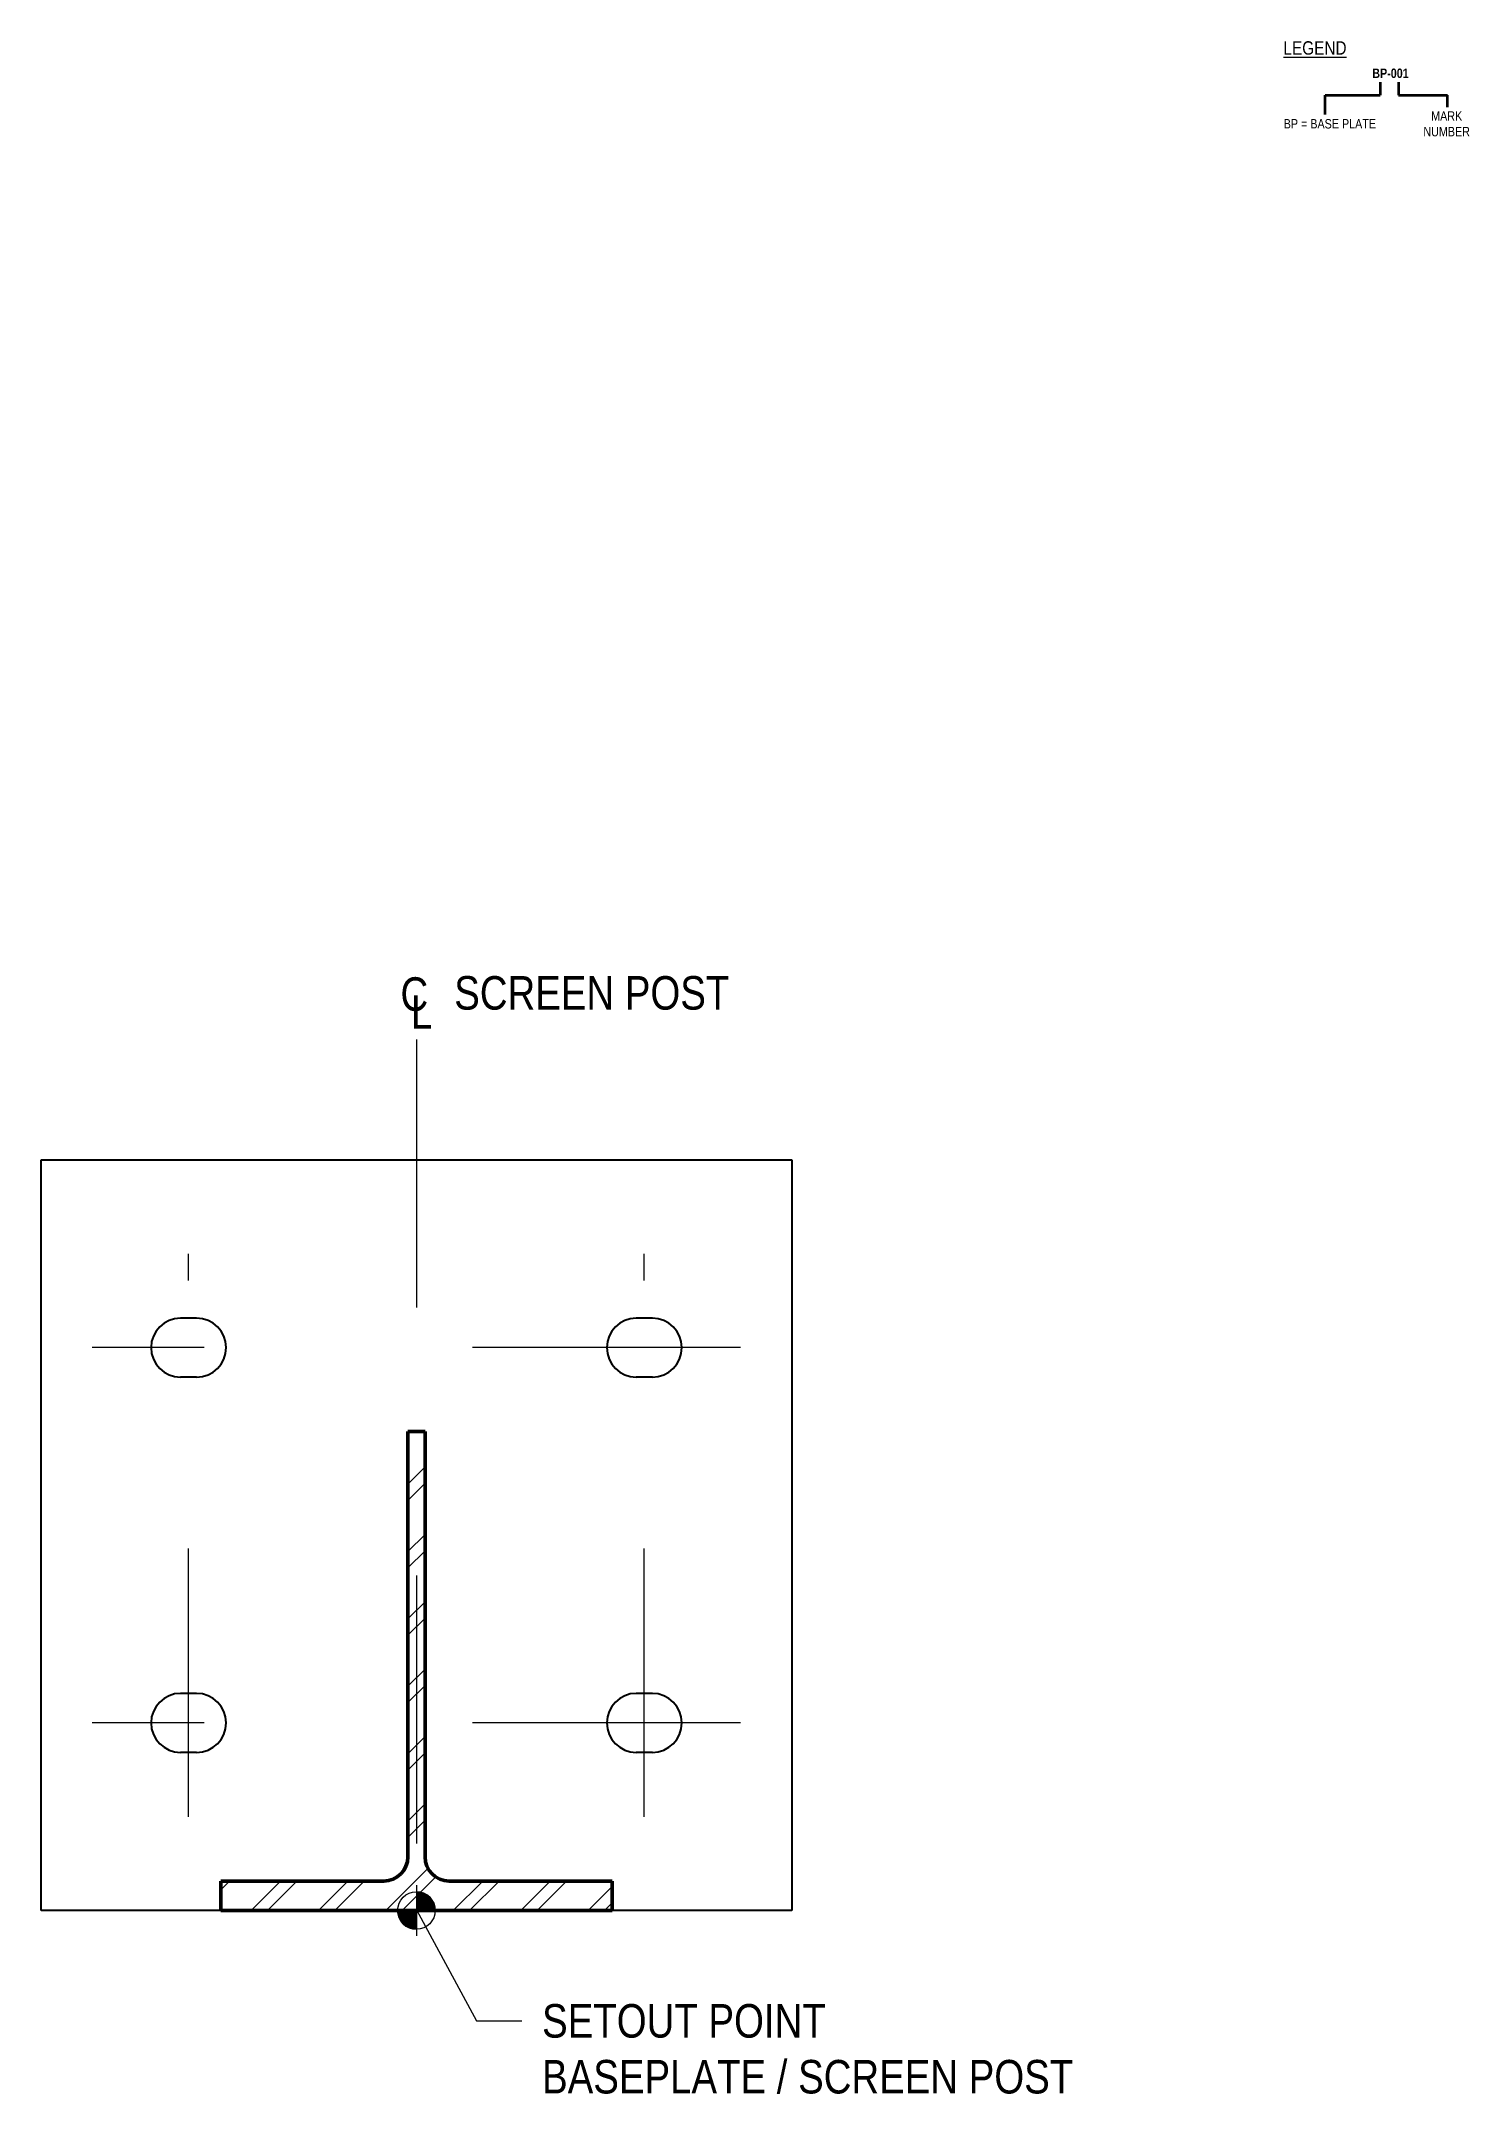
# Model space of a CAD drawing. Header units: metres. Extents: x 4 to 49, y -1186 to 3.
# Drawn here: x 3.908 to 4.441, y -0.583 to 0.183 of the extents above.
import ezdxf

# ---------------------------------------------------------------- set-up
doc = ezdxf.new("R2010")
doc.units = ezdxf.units.M
doc.linetypes.add('JacobsCenter', pattern=[0.015, 0.009, -0.0015, 0.003, -0.0015])
for name, color, linetype, lineweight in [('A-ANNO-NOTE', 7, 'Continuous', 9), ('A-DETL', 7, 'Continuous', 13), ('A-DETL-GENF', 7, 'Continuous', 9), ('G-ANNO-TEXT', 7, 'Continuous', 9)]:
    doc.layers.add(name, color=color, linetype=linetype, lineweight=lineweight)
doc.styles.add('Arial Narrow', font='ARIALN.TTF', dxfattribs={"height": 0.0025})
doc.styles.add('Arial Narrow_1', font='ARIALN.TTF', dxfattribs={"height": 0.0125})
doc.styles.add('Arial Narrow_2', font='ARIALN.TTF', dxfattribs={"height": 0.005})
doc.styles.add('Arial Narrow_3', font='ARIALN.TTF', dxfattribs={"height": 0.0035})
doc.styles.add('Arial Narrow_B', font='ARIALNB.TTF', dxfattribs={"height": 0.0035})

# ---------------------------------------------------------------- blocks, each defined once
blk = doc.blocks.new('CS_SYMB_SETOUT POINT - 5mm-2022283-DRG-283212 - TYPICAL SETOUT DETAILS')
at = {"layer": 'A-ANNO-NOTE'}
h = blk.add_hatch(color=256, dxfattribs=at)
edge = h.paths.add_edge_path()
edge.add_line((0, 0.0014), (0, 0))
edge.add_line((0, 0), (-0.0014, 0))
edge.add_arc((0, 0), 0.0014, 90, 180, ccw=False)
h = blk.add_hatch(color=256, dxfattribs=at)
edge = h.paths.add_edge_path()
edge.add_line((0, -0.0014), (0, 0))
edge.add_line((0, 0), (0.0014, 0))
edge.add_arc((0, 0), 0.0014, 270, 360, ccw=False)
for p, q in [((0, -0.0019), (0, 0.0019)), ((-0.0019, 0), (0.0019, 0)), ((-0.0014, 0), (0, 0)), ((0, 0), (0, 0.0014)), ((0.0014, 0), (0, 0)), ((0, 0), (0, -0.0014))]:
    blk.add_line(p, q, dxfattribs=at)
blk.add_circle((0, 0), 0.0014, dxfattribs=at)
for start, end in [(90, 180), (270, 360)]:
    blk.add_arc((0, 0), 0.0014, start, end, dxfattribs=at)
blk = doc.blocks.new('CS_Annot_Centreline Symbol3 - CS_Annot_Centreline Symbol-5619338-DRG-283212 - TYPICAL SETOUT DETAILS')
at = {"layer": 'A-ANNO-NOTE', "char_height": 0.0025, "attachment_point": 1, "style": 'Arial Narrow'}
for s, insert, width in [('C  ', (-0.00119, 0.00463), 0.0044093), ('L', (-0.00041, 0.00329), 0.0019241)]:
    blk.add_mtext(s, dxfattribs=dict(at, insert=insert, width=width))

msp = doc.modelspace()

# ---------------------------------------------------------------- hatches: boundary and pattern name
at = {"layer": 'A-DETL-GENF'}
h = msp.add_hatch(dxfattribs=at)
h.set_pattern_fill('FP_1', color=256, style=0, pattern_type=2)
h.set_pattern_definition([(45, (0, 0), (-0.01257236, 0.01257236), []), (45, (0, 0.01905), (-0.01257236, 0.01257236), [])])
h.paths.add_polyline_path([(4.12097, -0.51463), (4.12097, -0.50363), (4.06017, -0.50363), (4.05784, -0.50332), (4.05567, -0.50242), (4.0538, -0.50099), (4.05237, -0.49913), (4.05147, -0.49696), (4.05117, -0.49463), (4.05117, -0.33591), (4.04477, -0.33591), (4.04477, -0.49463), (4.04446, -0.49696), (4.04356, -0.49913), (4.04213, -0.50099), (4.04027, -0.50242), (4.0381, -0.50332), (4.03577, -0.50363), (3.97497, -0.50363), (3.97497, -0.51463)])

# ---------------------------------------------------------------- linework, layer by layer
at = {"layer": 'A-DETL', "lineweight": 35}
for p, q in [((4.38688, 0.15536), (4.38688, 0.16258)), ((4.38688, 0.16258), (4.40745, 0.16258)), ((4.40745, 0.16745), (4.40745, 0.16258)), ((4.41428, 0.16745), (4.41428, 0.16258)), ((4.41428, 0.16258), (4.43254, 0.16258)), ((4.43254, 0.15808), (4.43254, 0.16258))]:
    msp.add_line(p, q, dxfattribs=at)
at = {"layer": 'A-DETL', "linetype": 'JacobsCenter'}
for p, q in [((4.04797, -0.18963), (4.04797, -0.52463)), ((3.96299, -0.47963), (3.96299, -0.26963)), ((4.13297, -0.47963), (4.13297, -0.26963)), ((4.16886, -0.30463), (3.92707, -0.30463)), ((4.16886, -0.44463), (3.92707, -0.44463))]:
    msp.add_line(p, q, dxfattribs=at)
at = {"layer": 'A-DETL', "lineweight": 25}
for p, q in [((3.90797, -0.23463), (4.18797, -0.23463)), ((3.90797, -0.51463), (3.90797, -0.23463)), ((4.18797, -0.23463), (4.18797, -0.51463)), ((3.96599, -0.29363), (3.95999, -0.29363)), ((4.13597, -0.29363), (4.12997, -0.29363)), ((3.96599, -0.31563), (3.95999, -0.31563)), ((4.13597, -0.31563), (4.12997, -0.31563)), ((3.96599, -0.43363), (3.95999, -0.43363)), ((4.13597, -0.43363), (4.12997, -0.43363)), ((3.96599, -0.45563), (3.95999, -0.45563)), ((4.13597, -0.45563), (4.12997, -0.45563)), ((3.97497, -0.51463), (3.90797, -0.51463)), ((4.18797, -0.51463), (4.12097, -0.51463))]:
    msp.add_line(p, q, dxfattribs=at)
at = {"layer": 'A-DETL', "lineweight": 50}
for p, q in [((4.04477, -0.33591), (4.04477, -0.49463)), ((4.05117, -0.33591), (4.04477, -0.33591)), ((4.05117, -0.49463), (4.05117, -0.33591)), ((4.03577, -0.50363), (3.97497, -0.50363)), ((3.97497, -0.50363), (3.97497, -0.51463)), ((4.12097, -0.50363), (4.06017, -0.50363)), ((4.12097, -0.51463), (4.12097, -0.50363)), ((3.97497, -0.51463), (4.12097, -0.51463))]:
    msp.add_line(p, q, dxfattribs=at)
at = {"layer": 'A-DETL', "lineweight": 25}
for centre, start, end in [((3.95999, -0.30463), 90, 270), ((3.96599, -0.30463), 270, 90), ((4.12997, -0.30463), 90, 270), ((4.13597, -0.30463), 270, 90), ((3.95999, -0.44463), 90, 270), ((3.96599, -0.44463), 270, 90), ((4.12997, -0.44463), 90, 270), ((4.13597, -0.44463), 270, 90)]:
    msp.add_arc(centre, 0.011, start, end, dxfattribs=at)
at = {"layer": 'A-DETL', "lineweight": 50}
for centre, start, end in [((4.03577, -0.49463), 270, 360), ((4.06017, -0.49463), 180, 270)]:
    msp.add_arc(centre, 0.009, start, end, dxfattribs=at)
at = {"layer": 'G-ANNO-TEXT'}
for p, q in [((4.04801, -0.51439), (4.07041, -0.5558)), ((4.07041, -0.5558), (4.08734, -0.5558))]:
    msp.add_line(p, q, dxfattribs=at)

# ---------------------------------------------------------------- block references
at = {"layer": 'A-ANNO-NOTE', "xscale": 5, "yscale": 5, "zscale": 5}
msp.add_blockref('CS_Annot_Centreline Symbol3 - CS_Annot_Centreline Symbol-5619338-DRG-283212 - TYPICAL SETOUT DETAILS', (4.04797, -0.18963), dxfattribs=at)
at = {"layer": 'A-ANNO-NOTE', "xscale": 5, "yscale": 5, "zscale": 5, "rotation": 270.0000000000001}
msp.add_blockref('CS_SYMB_SETOUT POINT - 5mm-2022283-DRG-283212 - TYPICAL SETOUT DETAILS', (4.04797, -0.51463), dxfattribs=at)

# ---------------------------------------------------------------- texts
at = {"layer": 'A-ANNO-NOTE', "insert": (4.06207, -0.16604), "char_height": 0.0125, "attachment_point": 1, "style": 'Arial Narrow_1', "bg_fill": 3, "box_fill_scale": 1, "bg_fill_color": 256, "bg_fill_true_color": 13158600, "bg_fill_transparency": 0}
msp.add_mtext('SCREEN POST', dxfattribs=at)
at = {"layer": 'G-ANNO-TEXT', "insert": (4.37135, 0.18273), "char_height": 0.005, "attachment_point": 1, "style": 'Arial Narrow_2', "bg_fill": 3, "box_fill_scale": 1, "bg_fill_color": 256, "bg_fill_true_color": 13158600, "bg_fill_transparency": 0}
msp.add_mtext('\\LLEGEND', dxfattribs=at)
at = {"layer": 'G-ANNO-TEXT', "char_height": 0.0125, "attachment_point": 1, "style": 'Arial Narrow_1', "bg_fill": 3, "box_fill_scale": 1, "bg_fill_color": 256, "bg_fill_transparency": 0}
for s, insert in [('SETOUT POINT', (4.09484, -0.54955)), ('BASEPLATE / SCREEN POST', (4.09484, -0.57039))]:
    msp.add_mtext(s, dxfattribs=dict(at, insert=insert))

# ---------------------------------------------------------------- next in the draw order: texts
at = {"layer": 'G-ANNO-TEXT', "char_height": 0.0035, "attachment_point": 1, "bg_fill": 3, "box_fill_scale": 1, "bg_fill_color": 256, "bg_fill_true_color": 13158600, "bg_fill_transparency": 0}
for s, insert, style in [('BP-001', (4.40448, 0.17253), 'Arial Narrow_B'), ('BP = BASE PLATE', (4.37145, 0.15369), 'Arial Narrow_3'), ('MARK ', (4.42645, 0.1566), 'Arial Narrow_3')]:
    msp.add_mtext(s, dxfattribs=dict(at, insert=insert, style=style))

# ---------------------------------------------------------------- next in the draw order: texts
at = {"layer": 'G-ANNO-TEXT', "insert": (4.42354, 0.15078), "char_height": 0.0035, "attachment_point": 1, "style": 'Arial Narrow_3', "bg_fill": 3, "box_fill_scale": 1, "bg_fill_color": 256, "bg_fill_true_color": 13158600, "bg_fill_transparency": 0}
msp.add_mtext('NUMBER', dxfattribs=at)

doc.saveas('drawing.dxf')
